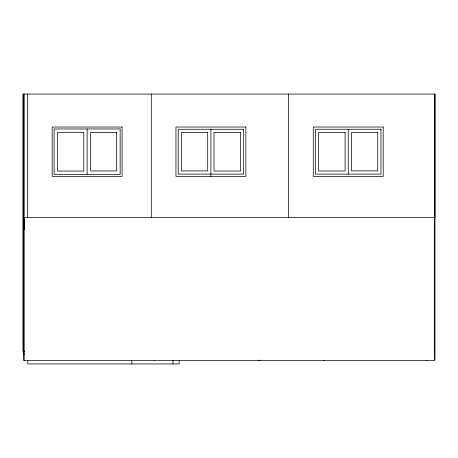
<?xml version="1.0" encoding="UTF-8"?>
<svg xmlns="http://www.w3.org/2000/svg" width="458" height="458" viewBox="0 0 458 458"><rect width="100%" height="100%" fill="white"/><g stroke="black" fill="none" stroke-linecap="round" stroke-linejoin="round"><path stroke-width="0.69" d="M23.724 351.2L23.724 354.08L24.537 354.08M434.928 217.418L434.928 94.056L22.9 94.056L22.9 351.2L24.537 351.2M23.724 217.418L434.694 217.418M434.928 94.056L434.928 359.421M434.694 94.056L434.694 360.515L23.724 360.515L23.724 94.056M426.873 360.103L426.873 360.515M348.24 129.253L348.24 174.132M324.075 360.103L324.075 360.515M288.614 94.056L288.614 217.418M260.138 360.103L260.138 360.515M258.283 360.103L258.283 360.515M210.909 129.27L210.909 176.364M179.164 360.406L179.164 363.944L27.829 363.944L27.829 360.406M172.992 360.406L172.992 363.944M154.506 360.103L154.489 360.515M151.283 94.056L151.283 217.418M131.87 360.406L131.87 363.944M87.134 128.961L87.134 174.429M27.509 94.056L27.509 217.418M24.217 217.418L24.217 229.75M24.125 94.056L24.125 360.515M122.086 127.021L52.183 127.021L52.183 176.364L122.086 176.364L122.086 127.021M245.86 127.021L175.952 127.021L175.952 176.364L245.86 176.364L245.86 127.021M383.191 127.021L313.289 127.021L313.289 176.364L383.191 176.364L383.191 127.021M120.145 128.961L54.118 128.961L54.118 174.429L120.145 174.429L120.145 128.961M243.61 129.27L178.208 129.27L178.208 174.114L243.61 174.114L243.61 129.27M380.959 129.253L315.522 129.253L315.522 174.132L380.959 174.132L380.959 129.253M83.774 132.322L57.479 132.322L57.479 171.069L83.774 171.069L83.774 132.322M240.519 132.362L213.995 132.362L213.995 171.029L240.519 171.029L240.519 132.362M116.67 132.436L90.61 132.436L90.61 170.954L116.67 170.954L116.67 132.436M345.109 132.385L318.654 132.385L318.654 171L345.109 171L345.109 132.385M207.703 132.477L181.408 132.477L181.408 170.914L207.703 170.914L207.703 132.477M377.73 132.488L351.475 132.488L351.475 170.897L377.73 170.897L377.73 132.488"/></g></svg>
